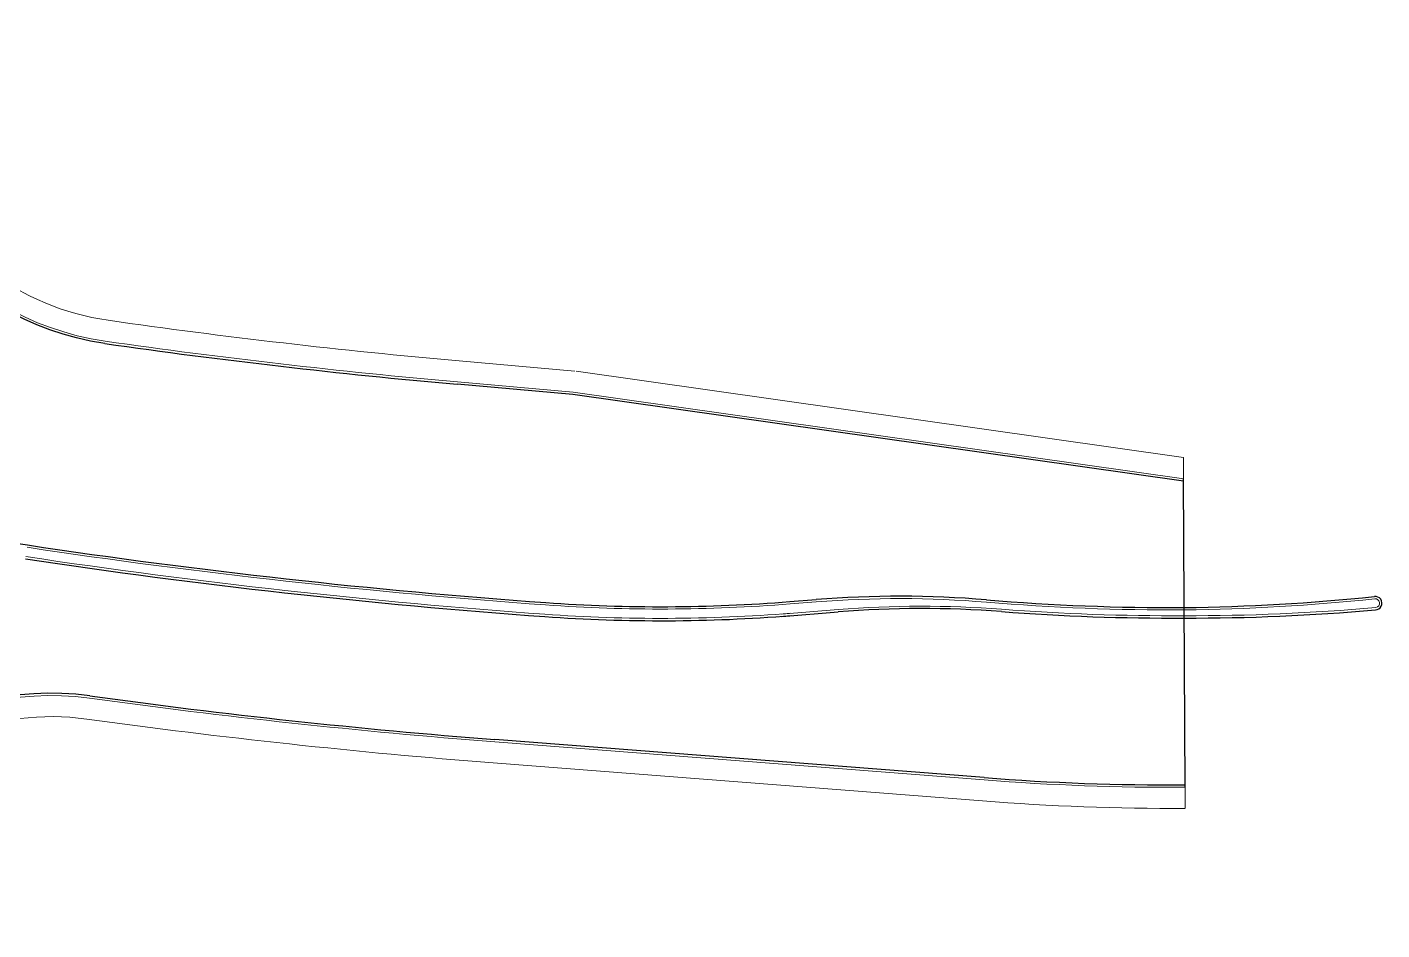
# Model space of a CAD drawing. Extents: x 2536801 to 2538856, y 7112140 to 7131569.
# Drawn here: x 2537994.5 to 2538380.4, y 7115257.3 to 7115514.5 of the extents above; entities that cross this region are included whole.
import ezdxf

# ---------------------------------------------------------------- set-up
doc = ezdxf.new("R2010")
doc.units = 0
doc.header["$LTSCALE"] = 100
doc.header["$MEASUREMENT"] = 0
for name, color, linetype, lineweight in [('D_BOC_MISC', 6, 'Continuous', 13), ('D_BOC_XST', 4, 'Continuous', 13), ('D_FOC_XST', 4, 'Continuous', 30)]:
    doc.layers.add(name, color=color, linetype=linetype, lineweight=lineweight)

msp = doc.modelspace()

# ---------------------------------------------------------------- linework, layer by layer
at = {"layer": 'D_BOC_MISC'}
for p, q in [((2538150.55, 7115416.52), (2538117.6, 7115419.42)), ((2538323.84, 7115391.89), (2538150.91, 7115416.48)), ((2538323.88, 7115385.83), (2538323.84, 7115391.89)), ((2538266.58, 7115294.05), (2538127.25, 7115304.9)), ((2538324.36, 7115291.95), (2538324.33, 7115297.95))]:
    msp.add_line(p, q, dxfattribs=at)
at = {"layer": 'D_BOC_MISC', "extrusion": (0, 0, -1)}
msp.add_arc((-2538027.98, 7115503.57), 73.33, 278.1524, 336.0797, dxfattribs=at)
at = {"layer": 'D_BOC_MISC'}
for centre, radius, start, end in [((2538279.4, 7117258.65), 1846.33, 261.84762, 264.9725), ((2538001.48, 7115244.74), 73.33, 82.1426, 141.292), ((2538279.4, 7117258.65), 1959.67, 262.1426, 265.547), ((2538320.76, 7115989.66), 697.72, 265.547, 270.29606)]:
    msp.add_arc(centre, radius, start, end, dxfattribs=at)
at = {"layer": 'D_BOC_XST', "lineweight": 0}
for p, q in [((2538150.03, 7115410.54), (2538117.08, 7115413.44)), ((2538323.97, 7115385.81), (2538150.06, 7115410.54)), ((2538211.83, 7115350.17), (2538219.26, 7115350.76)), ((2538209.39, 7115347.3), (2538225.47, 7115348.58)), ((2538267.05, 7115300.03), (2538127.72, 7115310.88))]:
    msp.add_line(p, q, dxfattribs=at)
at = {"layer": 'D_BOC_XST', "lineweight": 0, "extrusion": (0, 0, -1)}
msp.add_arc((-2538027.98, 7115503.57), 79.33, 278.1524, 7.8573, dxfattribs=at)
at = {"layer": 'D_BOC_XST', "lineweight": 0}
for centre, radius, start, end in [((2538279.4, 7117258.65), 1852.33, 261.84762, 264.9725), ((2538279.4, 7117258.65), 1913.67, 261.43857, 265.88763), ((2538279.4, 7117258.65), 1916.33, 261.43857, 265.88763), ((2538175.28, 7115810.39), 461.67, 265.8876, 274.5408), ((2538242.96, 7115052.37), 299.33, 85.2551, 94.5408), ((2538320.76, 7115989.66), 641.19, 265.25511, 270.29606), ((2538317.64, 7115928.2), 579.75, 270.63616, 276.00768), ((2538378.46, 7115350.39), 1.25, 279.0047, 96.5506), ((2538175.28, 7115810.39), 464.33, 265.8876, 274.5408), ((2538249.27, 7115048.86), 300.67, 85.6548, 94.5408), ((2538320.76, 7115989.66), 642.85, 265.65477, 270.29606), ((2538325.59, 7115949.04), 602.22, 269.85694, 275.05523), ((2538001.48, 7115244.74), 79.33, 82.1426, 170.8769), ((2538279.4, 7117258.65), 1953.67, 262.1426, 265.547), ((2538320.76, 7115989.66), 691.72, 265.547, 270.29606)]:
    msp.add_arc(centre, radius, start, end, dxfattribs=at)
at = {"layer": 'D_FOC_XST'}
for p, q in [((2538149.97, 7115409.88), (2538117.02, 7115412.78)), ((2538323.88, 7115385.15), (2538149.97, 7115409.88)), ((2538324.33, 7115297.95), (2538323.88, 7115385.83)), ((2537930.88, 7115376.56), (2537994.62, 7115366.97)), ((2538211.77, 7115350.84), (2538219.21, 7115351.43)), ((2538209.44, 7115346.64), (2538225.52, 7115347.91)), ((2538267.1, 7115300.69), (2538127.77, 7115311.55))]:
    msp.add_line(p, q, dxfattribs=at)
at = {"layer": 'D_FOC_XST', "extrusion": (0, 0, -1)}
msp.add_arc((-2538027.98, 7115503.57), 80, 278.1524, 7.8573, dxfattribs=at)
at = {"layer": 'D_FOC_XST'}
for centre, radius, start, end in [((2538279.4, 7117258.65), 1853, 261.84762, 264.9725), ((2538279.4, 7117258.65), 1913, 261.43857, 265.88763), ((2538279.4, 7117258.65), 1917, 261.43857, 265.88763), ((2538175.28, 7115810.39), 461, 265.8876, 274.5408), ((2538242.96, 7115052.37), 300, 85.2551, 94.5408), ((2538320.76, 7115989.66), 640.52, 265.25511, 270.29606), ((2538317.64, 7115928.2), 579.08, 270.63616, 276.0074), ((2538378.46, 7115350.39), 1.92, 271.8503, 96.446), ((2538175.28, 7115810.39), 465, 265.8876, 274.5408), ((2538249.27, 7115048.86), 300, 85.6548, 94.5408), ((2538320.76, 7115989.66), 643.52, 265.65477, 270.29606), ((2538325.59, 7115949.04), 602.89, 269.85694, 275.03688), ((2538001.48, 7115244.74), 80, 82.1426, 170.8769), ((2538279.4, 7117258.65), 1953, 262.1426, 265.547), ((2538320.76, 7115989.66), 691.05, 265.547, 270.29606)]:
    msp.add_arc(centre, radius, start, end, dxfattribs=at)

doc.saveas('drawing.dxf')
